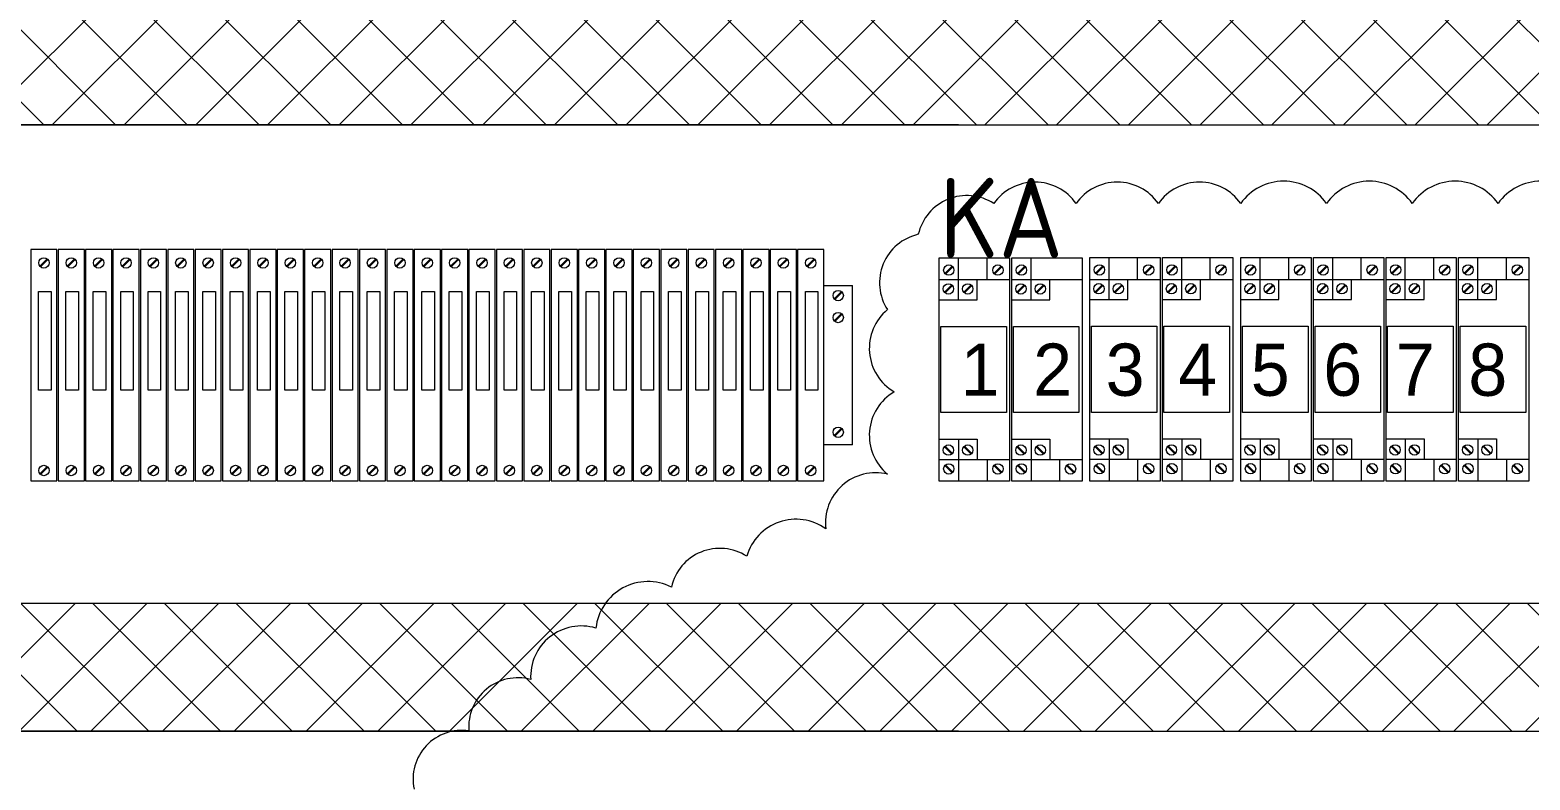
# Model space of a CAD drawing. Header units: millimetres. Extents: x 32626 to 72822, y 60047 to 123188.
# Drawn here: x 39020.7 to 39302.3, y 69217.9 to 69358.9 of the extents above; entities that cross this region are included whole.
import ezdxf

# ---------------------------------------------------------------- set-up
doc = ezdxf.new("R2010")
doc.units = ezdxf.units.MM
doc.header["$LTSCALE"] = 10
doc.layers.add('1轮廓实线层', color=7, linetype='Continuous', lineweight=18)
doc.layers.add('6文字层', color=3, linetype='Continuous', lineweight=18)
doc.styles.get("Standard").update_dxf_attribs({"font": 'isocp.shx', "width": 0.707, "bigfont": 'hztxt.shx'})
doc.styles.add('样式 1', font='SIMYOU.TTF', dxfattribs={"width": 0.75})

msp = doc.modelspace()

# ---------------------------------------------------------------- hatches: boundary and pattern name
at = {"layer": '1轮廓实线层'}
h = msp.add_hatch(dxfattribs=at)
h.set_pattern_fill('ANSI37', color=256, scale=3, style=0)
h.set_pattern_definition([(45, (7301.284, 2082.644), (-6.7351921, 6.7351921), []), (135, (7301.284, 2082.644), (-6.7351921, -6.7351921), [])])
h.paths.add_polyline_path([(38725.51, 69101.35), (38725.51, 69496.47), (39458.98, 69496.47), (39458.98, 69101.35)])
h.paths.add_polyline_path([(38748.93, 69473.08), (39435.56, 69473.08), (39435.56, 69365.07), (38748.93, 69365.07)], flags=16)
h.paths.add_polyline_path([(38748.91, 69341.07), (39435.58, 69341.07), (39435.58, 69251.07), (38748.91, 69251.07)], flags=16)
h.paths.add_polyline_path([(38748.91, 69227.07), (39435.58, 69227.07), (39435.58, 69125.35), (38748.91, 69125.35)], flags=16)

# ---------------------------------------------------------------- linework, layer by layer
for p, q in [((39194.98, 69341.07), (38748.91, 69341.07)), ((38748.91, 69341.07), (39435.58, 69341.07)), ((39194.98, 69251.07), (38748.91, 69251.07)), ((39435.58, 69251.07), (38748.91, 69251.07)), ((39194.98, 69227.07), (38748.91, 69227.07)), ((38748.91, 69227.07), (39435.58, 69227.07))]:
    msp.add_line(p, q, dxfattribs=at)
at = {"layer": '1轮廓实线层', "lineweight": 13}
for p, q in [((39025.72, 69317.63), (39020.8, 69317.63)), ((39020.8, 69317.63), (39020.8, 69274.13)), ((39025.72, 69274.13), (39025.72, 69317.63)), ((39030.86, 69317.63), (39025.94, 69317.63)), ((39025.94, 69317.63), (39025.94, 69274.13)), ((39030.86, 69274.13), (39030.86, 69317.63)), ((39036, 69317.63), (39031.08, 69317.63)), ((39031.08, 69317.63), (39031.08, 69274.13)), ((39036, 69274.13), (39036, 69317.63)), ((39041.14, 69317.63), (39036.22, 69317.63)), ((39036.22, 69317.63), (39036.22, 69274.13)), ((39041.14, 69274.13), (39041.14, 69317.63)), ((39046.29, 69317.63), (39041.37, 69317.63)), ((39041.37, 69317.63), (39041.37, 69274.13)), ((39046.29, 69274.13), (39046.29, 69317.63)), ((39051.43, 69317.63), (39046.51, 69317.63)), ((39046.51, 69317.63), (39046.51, 69274.13)), ((39051.43, 69274.13), (39051.43, 69317.63)), ((39056.57, 69317.63), (39051.65, 69317.63)), ((39051.65, 69317.63), (39051.65, 69274.13)), ((39056.57, 69274.13), (39056.57, 69317.63)), ((39061.71, 69317.63), (39056.79, 69317.63)), ((39056.79, 69317.63), (39056.79, 69274.13)), ((39061.71, 69274.13), (39061.71, 69317.63)), ((39066.86, 69317.63), (39061.94, 69317.63)), ((39061.94, 69317.63), (39061.94, 69274.13)), ((39066.86, 69274.13), (39066.86, 69317.63)), ((39072, 69317.63), (39067.08, 69317.63)), ((39067.08, 69317.63), (39067.08, 69274.13)), ((39072, 69274.13), (39072, 69317.63)), ((39077.14, 69317.63), (39072.22, 69317.63)), ((39072.22, 69317.63), (39072.22, 69274.13)), ((39077.14, 69274.13), (39077.14, 69317.63)), ((39082.28, 69317.63), (39077.36, 69317.63)), ((39077.36, 69317.63), (39077.36, 69274.13)), ((39082.28, 69274.13), (39082.28, 69317.63)), ((39087.42, 69317.63), (39082.5, 69317.63)), ((39082.5, 69317.63), (39082.5, 69274.13)), ((39087.42, 69274.13), (39087.42, 69317.63)), ((39092.57, 69317.63), (39087.65, 69317.63)), ((39087.65, 69317.63), (39087.65, 69274.13)), ((39092.57, 69274.13), (39092.57, 69317.63)), ((39097.71, 69317.63), (39092.79, 69317.63)), ((39092.79, 69317.63), (39092.79, 69274.13)), ((39097.71, 69274.13), (39097.71, 69317.63)), ((39102.85, 69317.63), (39097.93, 69317.63)), ((39097.93, 69317.63), (39097.93, 69274.13)), ((39102.85, 69274.13), (39102.85, 69317.63)), ((39107.99, 69317.63), (39103.07, 69317.63)), ((39103.07, 69317.63), (39103.07, 69274.13)), ((39107.99, 69274.13), (39107.99, 69317.63)), ((39113.14, 69317.63), (39108.22, 69317.63)), ((39108.22, 69317.63), (39108.22, 69274.13)), ((39113.14, 69274.13), (39113.14, 69317.63)), ((39118.28, 69317.63), (39113.36, 69317.63)), ((39113.36, 69317.63), (39113.36, 69274.13)), ((39118.28, 69274.13), (39118.28, 69317.63)), ((39123.43, 69317.63), (39118.51, 69317.63)), ((39118.51, 69317.63), (39118.51, 69274.13)), ((39123.43, 69274.13), (39123.43, 69317.63)), ((39128.58, 69317.63), (39123.66, 69317.63)), ((39123.66, 69317.63), (39123.66, 69274.13)), ((39128.58, 69274.13), (39128.58, 69317.63)), ((39133.72, 69317.63), (39128.8, 69317.63)), ((39128.8, 69317.63), (39128.8, 69274.13)), ((39133.72, 69274.13), (39133.72, 69317.63)), ((39138.86, 69317.63), (39133.94, 69317.63)), ((39133.94, 69317.63), (39133.94, 69274.13)), ((39138.86, 69274.13), (39138.86, 69317.63)), ((39144, 69317.63), (39139.08, 69317.63)), ((39139.08, 69317.63), (39139.08, 69274.13)), ((39144, 69274.13), (39144, 69317.63)), ((39149.15, 69317.63), (39144.23, 69317.63)), ((39144.23, 69317.63), (39144.23, 69274.13)), ((39149.15, 69274.13), (39149.15, 69317.63)), ((39154.29, 69317.63), (39149.37, 69317.63)), ((39149.37, 69317.63), (39149.37, 69274.13)), ((39154.29, 69274.13), (39154.29, 69317.63)), ((39159.43, 69317.63), (39154.51, 69317.63)), ((39154.51, 69317.63), (39154.51, 69274.13)), ((39159.43, 69274.13), (39159.43, 69317.63)), ((39164.57, 69317.63), (39159.65, 69317.63)), ((39159.65, 69317.63), (39159.65, 69274.13)), ((39164.57, 69274.13), (39164.57, 69317.63)), ((39169.71, 69317.63), (39164.79, 69317.63)), ((39164.79, 69317.63), (39164.79, 69274.13)), ((39169.71, 69274.13), (39169.71, 69317.63)), ((39022.51, 69314.48), (39023.89, 69315.85)), ((39022.63, 69314.35), (39024.01, 69315.73)), ((39027.65, 69314.48), (39029.03, 69315.85)), ((39027.77, 69314.35), (39029.15, 69315.73)), ((39032.79, 69314.48), (39034.17, 69315.85)), ((39032.91, 69314.35), (39034.29, 69315.73)), ((39037.93, 69314.48), (39039.31, 69315.85)), ((39038.06, 69314.35), (39039.43, 69315.73)), ((39043.08, 69314.48), (39044.46, 69315.85)), ((39043.2, 69314.35), (39044.58, 69315.73)), ((39048.22, 69314.48), (39049.6, 69315.85)), ((39048.34, 69314.35), (39049.72, 69315.73)), ((39053.36, 69314.48), (39054.74, 69315.85)), ((39053.48, 69314.35), (39054.86, 69315.73)), ((39058.5, 69314.48), (39059.88, 69315.85)), ((39058.62, 69314.35), (39060, 69315.73)), ((39063.65, 69314.48), (39065.02, 69315.85)), ((39063.77, 69314.35), (39065.15, 69315.73)), ((39068.79, 69314.48), (39070.17, 69315.85)), ((39068.91, 69314.35), (39070.29, 69315.73)), ((39073.93, 69314.48), (39075.31, 69315.85)), ((39074.05, 69314.35), (39075.43, 69315.73)), ((39079.07, 69314.48), (39080.45, 69315.85)), ((39079.19, 69314.35), (39080.57, 69315.73)), ((39084.21, 69314.48), (39085.59, 69315.85)), ((39084.34, 69314.35), (39085.71, 69315.73)), ((39089.36, 69314.48), (39090.74, 69315.85)), ((39089.48, 69314.35), (39090.86, 69315.73)), ((39094.5, 69314.48), (39095.88, 69315.85)), ((39094.62, 69314.35), (39096, 69315.73)), ((39099.64, 69314.48), (39101.02, 69315.85)), ((39099.76, 69314.35), (39101.14, 69315.73)), ((39104.78, 69314.48), (39106.16, 69315.85)), ((39104.9, 69314.35), (39106.28, 69315.73)), ((39109.93, 69314.48), (39111.3, 69315.85)), ((39110.05, 69314.35), (39111.43, 69315.73)), ((39115.07, 69314.48), (39116.45, 69315.85)), ((39115.19, 69314.35), (39116.57, 69315.73)), ((39120.22, 69314.48), (39121.6, 69315.85)), ((39120.35, 69314.35), (39121.72, 69315.73)), ((39125.37, 69314.48), (39126.75, 69315.85)), ((39125.49, 69314.35), (39126.87, 69315.73)), ((39130.51, 69314.48), (39131.89, 69315.85)), ((39130.63, 69314.35), (39132.01, 69315.73)), ((39135.65, 69314.48), (39137.03, 69315.85)), ((39135.77, 69314.35), (39137.15, 69315.73)), ((39140.79, 69314.48), (39142.17, 69315.85)), ((39140.91, 69314.35), (39142.29, 69315.73)), ((39145.94, 69314.48), (39147.31, 69315.85)), ((39146.06, 69314.35), (39147.44, 69315.73)), ((39151.08, 69314.48), (39152.46, 69315.85)), ((39151.2, 69314.35), (39152.58, 69315.73)), ((39156.22, 69314.48), (39157.6, 69315.85)), ((39156.34, 69314.35), (39157.72, 69315.73)), ((39161.36, 69314.48), (39162.74, 69315.85)), ((39161.48, 69314.35), (39162.86, 69315.73)), ((39166.51, 69314.48), (39167.88, 69315.85)), ((39166.63, 69314.35), (39168, 69315.73)), ((39191.4, 69316.06), (39204.6, 69316.06)), ((39191.4, 69274.06), (39191.4, 69316.06)), ((39192.44, 69313.12), (39193.81, 69314.5)), ((39192.56, 69313), (39193.94, 69314.38)), ((39195.02, 69312.65), (39195.02, 69316.06)), ((39200.36, 69311.96), (39200.36, 69316.06)), ((39201.66, 69313.12), (39203.04, 69314.5)), ((39201.78, 69313), (39203.16, 69314.38)), ((39204.6, 69316.06), (39204.6, 69274.06)), ((39205.02, 69316.06), (39218.22, 69316.06)), ((39205.02, 69274.06), (39205.02, 69316.06)), ((39206.06, 69313.12), (39207.43, 69314.5)), ((39206.18, 69313), (39207.56, 69314.38)), ((39208.64, 69312.65), (39208.64, 69316.06)), ((39218.22, 69316.06), (39218.22, 69274.06)), ((39219.67, 69316.1), (39232.87, 69316.1)), ((39219.67, 69274.1), (39219.67, 69316.1)), ((39220.71, 69313.15), (39222.09, 69314.53)), ((39220.83, 69313.03), (39222.21, 69314.41)), ((39223.29, 69312.68), (39223.29, 69316.1)), ((39228.64, 69311.99), (39228.64, 69316.1)), ((39229.94, 69313.15), (39231.32, 69314.53)), ((39230.06, 69313.03), (39231.44, 69314.41)), ((39232.87, 69316.1), (39232.87, 69274.1)), ((39233.29, 69316.1), (39246.49, 69316.1)), ((39233.29, 69274.1), (39233.29, 69316.1)), ((39234.33, 69313.15), (39235.71, 69314.53)), ((39234.45, 69313.03), (39235.83, 69314.41)), ((39236.91, 69312.68), (39236.91, 69316.1)), ((39242.26, 69311.99), (39242.26, 69316.1)), ((39243.56, 69313.15), (39244.94, 69314.53)), ((39243.68, 69313.03), (39245.06, 69314.41)), ((39246.49, 69316.1), (39246.49, 69274.1)), ((39248.04, 69316.1), (39261.24, 69316.1)), ((39248.04, 69274.1), (39248.04, 69316.1)), ((39249.08, 69313.15), (39250.46, 69314.53)), ((39249.2, 69313.03), (39250.58, 69314.41)), ((39251.66, 69312.68), (39251.66, 69316.1)), ((39257.01, 69311.99), (39257.01, 69316.1)), ((39258.31, 69313.15), (39259.69, 69314.53)), ((39258.43, 69313.03), (39259.81, 69314.41)), ((39261.24, 69316.1), (39261.24, 69274.1)), ((39261.66, 69316.1), (39274.86, 69316.1)), ((39261.66, 69274.1), (39261.66, 69316.1)), ((39262.7, 69313.15), (39264.08, 69314.53)), ((39262.82, 69313.03), (39264.2, 69314.41)), ((39265.28, 69312.68), (39265.28, 69316.1)), ((39270.63, 69311.99), (39270.63, 69316.1)), ((39271.93, 69313.15), (39273.31, 69314.53)), ((39272.05, 69313.03), (39273.43, 69314.41)), ((39274.86, 69316.1), (39274.86, 69274.1)), ((39275.28, 69316.1), (39288.48, 69316.1)), ((39275.28, 69274.1), (39275.28, 69316.1)), ((39276.32, 69313.15), (39277.7, 69314.53)), ((39276.44, 69313.03), (39277.82, 69314.41)), ((39278.9, 69312.68), (39278.9, 69316.1)), ((39284.25, 69311.99), (39284.25, 69316.1)), ((39285.55, 69313.15), (39286.93, 69314.53)), ((39285.67, 69313.03), (39287.05, 69314.41)), ((39288.48, 69316.1), (39288.48, 69274.1)), ((39288.9, 69316.1), (39302.1, 69316.1)), ((39288.9, 69274.1), (39288.9, 69316.1)), ((39289.94, 69313.15), (39291.32, 69314.53)), ((39290.06, 69313.03), (39291.44, 69314.41)), ((39292.52, 69312.68), (39292.52, 69316.1)), ((39297.87, 69311.99), (39297.87, 69316.1)), ((39299.17, 69313.15), (39300.55, 69314.53)), ((39299.29, 69313.03), (39300.67, 69314.41)), ((39302.1, 69316.1), (39302.1, 69274.1)), ((39191.4, 69311.96), (39204.6, 69311.96)), ((39195.02, 69308.15), (39195.02, 69312.65)), ((39198.52, 69308.15), (39198.52, 69311.96)), ((39205.02, 69311.96), (39218.22, 69311.96)), ((39208.64, 69308.15), (39208.64, 69312.65)), ((39212.14, 69308.15), (39212.14, 69311.96)), ((39219.67, 69311.99), (39232.87, 69311.99)), ((39223.29, 69308.19), (39223.29, 69312.68)), ((39226.8, 69308.19), (39226.8, 69311.99)), ((39233.29, 69311.99), (39246.49, 69311.99)), ((39236.91, 69308.19), (39236.91, 69312.68)), ((39240.42, 69308.19), (39240.42, 69311.99)), ((39248.04, 69311.99), (39261.24, 69311.99)), ((39251.66, 69308.19), (39251.66, 69312.68)), ((39255.17, 69308.19), (39255.17, 69311.99)), ((39261.66, 69311.99), (39274.86, 69311.99)), ((39265.28, 69308.19), (39265.28, 69312.68)), ((39268.79, 69308.19), (39268.79, 69311.99)), ((39275.28, 69311.99), (39288.48, 69311.99)), ((39278.9, 69308.19), (39278.9, 69312.68)), ((39282.41, 69308.19), (39282.41, 69311.99)), ((39288.9, 69311.99), (39302.1, 69311.99)), ((39292.52, 69308.19), (39292.52, 69312.68)), ((39296.03, 69308.19), (39296.03, 69311.99)), ((39169.71, 69310.88), (39175.11, 69310.88)), ((39169.71, 69280.88), (39169.71, 69310.88)), ((39171.67, 69308.32), (39173.04, 69309.7)), ((39171.79, 69308.2), (39173.16, 69309.58)), ((39175.11, 69280.88), (39175.11, 69310.88)), ((39192.35, 69309.58), (39193.73, 69310.96)), ((39192.47, 69309.46), (39193.85, 69310.83)), ((39195.98, 69309.58), (39197.36, 69310.96)), ((39196.1, 69309.46), (39197.48, 69310.83)), ((39205.97, 69309.58), (39207.35, 69310.96)), ((39206.09, 69309.46), (39207.47, 69310.83)), ((39209.6, 69309.58), (39210.98, 69310.96)), ((39209.72, 69309.46), (39211.1, 69310.83)), ((39220.62, 69309.61), (39222, 69310.99)), ((39220.74, 69309.49), (39222.12, 69310.87)), ((39224.26, 69309.61), (39225.64, 69310.99)), ((39224.38, 69309.49), (39225.76, 69310.87)), ((39234.24, 69309.61), (39235.62, 69310.99)), ((39234.36, 69309.49), (39235.74, 69310.87)), ((39237.88, 69309.61), (39239.26, 69310.99)), ((39238, 69309.49), (39239.38, 69310.87)), ((39248.99, 69309.61), (39250.37, 69310.99)), ((39249.11, 69309.49), (39250.49, 69310.87)), ((39252.63, 69309.61), (39254.01, 69310.99)), ((39252.75, 69309.49), (39254.13, 69310.87)), ((39262.61, 69309.61), (39263.99, 69310.99)), ((39262.74, 69309.49), (39264.11, 69310.87)), ((39266.25, 69309.61), (39267.63, 69310.99)), ((39266.37, 69309.49), (39267.75, 69310.87)), ((39276.23, 69309.61), (39277.61, 69310.99)), ((39276.36, 69309.49), (39277.73, 69310.87)), ((39279.87, 69309.61), (39281.25, 69310.99)), ((39279.99, 69309.49), (39281.37, 69310.87)), ((39289.85, 69309.61), (39291.23, 69310.99)), ((39289.98, 69309.49), (39291.35, 69310.87)), ((39293.49, 69309.61), (39294.87, 69310.99)), ((39293.61, 69309.49), (39294.99, 69310.87)), ((39191.4, 69308.15), (39198.52, 69308.15)), ((39205.02, 69308.15), (39212.14, 69308.15)), ((39219.67, 69308.19), (39226.8, 69308.19)), ((39233.29, 69308.19), (39240.42, 69308.19)), ((39248.04, 69308.19), (39255.17, 69308.19)), ((39261.66, 69308.19), (39268.79, 69308.19)), ((39275.28, 69308.19), (39282.41, 69308.19)), ((39288.9, 69308.19), (39296.03, 69308.19)), ((39171.67, 69304.2), (39173.04, 69305.58)), ((39171.79, 69304.08), (39173.16, 69305.46)), ((39171.67, 69282.63), (39173.04, 69284.01)), ((39171.79, 69282.51), (39173.16, 69283.89)), ((39175.11, 69280.88), (39169.71, 69280.88)), ((39191.4, 69281.97), (39198.52, 69281.97)), ((39192.35, 69280.55), (39193.73, 69279.17)), ((39192.47, 69280.67), (39193.85, 69279.29)), ((39195.02, 69281.97), (39195.02, 69277.47)), ((39195.98, 69280.55), (39197.36, 69279.17)), ((39196.1, 69280.67), (39197.48, 69279.29)), ((39198.52, 69281.97), (39198.52, 69278.16)), ((39205.02, 69281.97), (39212.14, 69281.97)), ((39205.97, 69280.55), (39207.35, 69279.17)), ((39206.09, 69280.67), (39207.47, 69279.29)), ((39208.64, 69281.97), (39208.64, 69277.47)), ((39209.6, 69280.55), (39210.98, 69279.17)), ((39209.72, 69280.67), (39211.1, 69279.29)), ((39212.14, 69281.97), (39212.14, 69278.16)), ((39219.67, 69282), (39226.8, 69282)), ((39220.62, 69280.58), (39222, 69279.2)), ((39220.74, 69280.7), (39222.12, 69279.32)), ((39223.29, 69282), (39223.29, 69277.51)), ((39224.26, 69280.58), (39225.64, 69279.2)), ((39224.38, 69280.7), (39225.76, 69279.32)), ((39226.8, 69282), (39226.8, 69278.2)), ((39233.29, 69282), (39240.42, 69282)), ((39234.24, 69280.58), (39235.62, 69279.2)), ((39234.36, 69280.7), (39235.74, 69279.32)), ((39236.91, 69282), (39236.91, 69277.51)), ((39237.88, 69280.58), (39239.26, 69279.2)), ((39238, 69280.7), (39239.38, 69279.32)), ((39240.42, 69282), (39240.42, 69278.2)), ((39248.04, 69282), (39255.17, 69282)), ((39248.99, 69280.58), (39250.37, 69279.2)), ((39249.11, 69280.7), (39250.49, 69279.32)), ((39251.66, 69282), (39251.66, 69277.51)), ((39252.63, 69280.58), (39254.01, 69279.2)), ((39252.75, 69280.7), (39254.13, 69279.32)), ((39255.17, 69282), (39255.17, 69278.2)), ((39261.66, 69282), (39268.79, 69282)), ((39262.61, 69280.58), (39263.99, 69279.2)), ((39262.74, 69280.7), (39264.11, 69279.32)), ((39265.28, 69282), (39265.28, 69277.51)), ((39266.25, 69280.58), (39267.63, 69279.2)), ((39266.37, 69280.7), (39267.75, 69279.32)), ((39268.79, 69282), (39268.79, 69278.2)), ((39275.28, 69282), (39282.41, 69282)), ((39276.23, 69280.58), (39277.61, 69279.2)), ((39276.36, 69280.7), (39277.73, 69279.32)), ((39278.9, 69282), (39278.9, 69277.51)), ((39279.87, 69280.58), (39281.25, 69279.2)), ((39279.99, 69280.7), (39281.37, 69279.32)), ((39282.41, 69282), (39282.41, 69278.2)), ((39288.9, 69282), (39296.03, 69282)), ((39289.85, 69280.58), (39291.23, 69279.2)), ((39289.98, 69280.7), (39291.35, 69279.32)), ((39292.52, 69282), (39292.52, 69277.51)), ((39293.49, 69280.58), (39294.87, 69279.2)), ((39293.61, 69280.7), (39294.99, 69279.32)), ((39296.03, 69282), (39296.03, 69278.2)), ((39191.4, 69278.16), (39204.6, 69278.16)), ((39200.36, 69278.16), (39200.36, 69274.06)), ((39205.02, 69278.16), (39218.22, 69278.16)), ((39213.98, 69278.16), (39213.98, 69274.06)), ((39219.67, 69278.2), (39232.87, 69278.2)), ((39228.64, 69278.2), (39228.64, 69274.1)), ((39233.29, 69278.2), (39246.49, 69278.2)), ((39242.26, 69278.2), (39242.26, 69274.1)), ((39248.04, 69278.2), (39261.24, 69278.2)), ((39257.01, 69278.2), (39257.01, 69274.1)), ((39261.66, 69278.2), (39274.86, 69278.2)), ((39270.63, 69278.2), (39270.63, 69274.1)), ((39275.28, 69278.2), (39288.48, 69278.2)), ((39284.25, 69278.2), (39284.25, 69274.1)), ((39288.9, 69278.2), (39302.1, 69278.2)), ((39297.87, 69278.2), (39297.87, 69274.1)), ((39022.51, 69275.45), (39023.89, 69276.83)), ((39022.63, 69275.33), (39024.01, 69276.71)), ((39027.65, 69275.45), (39029.03, 69276.83)), ((39027.77, 69275.33), (39029.15, 69276.71)), ((39032.79, 69275.45), (39034.17, 69276.83)), ((39032.91, 69275.33), (39034.29, 69276.71)), ((39037.93, 69275.45), (39039.31, 69276.83)), ((39038.06, 69275.33), (39039.43, 69276.71)), ((39043.08, 69275.45), (39044.46, 69276.83)), ((39043.2, 69275.33), (39044.58, 69276.71)), ((39048.22, 69275.45), (39049.6, 69276.83)), ((39048.34, 69275.33), (39049.72, 69276.71)), ((39053.36, 69275.45), (39054.74, 69276.83)), ((39053.48, 69275.33), (39054.86, 69276.71)), ((39058.5, 69275.45), (39059.88, 69276.83)), ((39058.62, 69275.33), (39060, 69276.71)), ((39063.65, 69275.45), (39065.02, 69276.83)), ((39063.77, 69275.33), (39065.15, 69276.71)), ((39068.79, 69275.45), (39070.17, 69276.83)), ((39068.91, 69275.33), (39070.29, 69276.71)), ((39073.93, 69275.45), (39075.31, 69276.83)), ((39074.05, 69275.33), (39075.43, 69276.71)), ((39079.07, 69275.45), (39080.45, 69276.83)), ((39079.19, 69275.33), (39080.57, 69276.71)), ((39084.21, 69275.45), (39085.59, 69276.83)), ((39084.34, 69275.33), (39085.71, 69276.71)), ((39089.36, 69275.45), (39090.74, 69276.83)), ((39089.48, 69275.33), (39090.86, 69276.71)), ((39094.5, 69275.45), (39095.88, 69276.83)), ((39094.62, 69275.33), (39096, 69276.71)), ((39099.64, 69275.45), (39101.02, 69276.83)), ((39099.76, 69275.33), (39101.14, 69276.71)), ((39104.78, 69275.45), (39106.16, 69276.83)), ((39104.9, 69275.33), (39106.28, 69276.71)), ((39109.93, 69275.45), (39111.3, 69276.83)), ((39110.05, 69275.33), (39111.43, 69276.71)), ((39115.07, 69275.45), (39116.45, 69276.83)), ((39115.19, 69275.33), (39116.57, 69276.71)), ((39120.22, 69275.45), (39121.6, 69276.83)), ((39120.35, 69275.33), (39121.72, 69276.71)), ((39125.37, 69275.45), (39126.75, 69276.83)), ((39125.49, 69275.33), (39126.87, 69276.71)), ((39130.51, 69275.45), (39131.89, 69276.83)), ((39130.63, 69275.33), (39132.01, 69276.71)), ((39135.65, 69275.45), (39137.03, 69276.83)), ((39135.77, 69275.33), (39137.15, 69276.71)), ((39140.79, 69275.45), (39142.17, 69276.83)), ((39140.91, 69275.33), (39142.29, 69276.71)), ((39145.94, 69275.45), (39147.31, 69276.83)), ((39146.06, 69275.33), (39147.44, 69276.71)), ((39151.08, 69275.45), (39152.46, 69276.83)), ((39151.2, 69275.33), (39152.58, 69276.71)), ((39156.22, 69275.45), (39157.6, 69276.83)), ((39156.34, 69275.33), (39157.72, 69276.71)), ((39161.36, 69275.45), (39162.74, 69276.83)), ((39161.48, 69275.33), (39162.86, 69276.71)), ((39166.51, 69275.45), (39167.88, 69276.83)), ((39166.63, 69275.33), (39168, 69276.71)), ((39192.44, 69277.01), (39193.81, 69275.63)), ((39192.56, 69277.13), (39193.94, 69275.75)), ((39195.02, 69277.47), (39195.02, 69274.06)), ((39201.66, 69277.01), (39203.04, 69275.63)), ((39201.78, 69277.13), (39203.16, 69275.75)), ((39206.06, 69277.01), (39207.43, 69275.63)), ((39206.18, 69277.13), (39207.56, 69275.75)), ((39208.64, 69277.47), (39208.64, 69274.06)), ((39215.28, 69277.01), (39216.66, 69275.63)), ((39215.4, 69277.13), (39216.78, 69275.75)), ((39220.71, 69277.04), (39222.09, 69275.66)), ((39220.83, 69277.16), (39222.21, 69275.78)), ((39223.29, 69277.51), (39223.29, 69274.1)), ((39229.94, 69277.04), (39231.32, 69275.66)), ((39230.06, 69277.16), (39231.44, 69275.78)), ((39234.33, 69277.04), (39235.71, 69275.66)), ((39234.45, 69277.16), (39235.83, 69275.78)), ((39236.91, 69277.51), (39236.91, 69274.1)), ((39243.56, 69277.04), (39244.94, 69275.66)), ((39243.68, 69277.16), (39245.06, 69275.78)), ((39249.08, 69277.04), (39250.46, 69275.66)), ((39249.2, 69277.16), (39250.58, 69275.78)), ((39251.66, 69277.51), (39251.66, 69274.1)), ((39258.31, 69277.04), (39259.69, 69275.66)), ((39258.43, 69277.16), (39259.81, 69275.78)), ((39262.7, 69277.04), (39264.08, 69275.66)), ((39262.82, 69277.16), (39264.2, 69275.78)), ((39265.28, 69277.51), (39265.28, 69274.1)), ((39271.93, 69277.04), (39273.31, 69275.66)), ((39272.05, 69277.16), (39273.43, 69275.78)), ((39276.32, 69277.04), (39277.7, 69275.66)), ((39276.44, 69277.16), (39277.82, 69275.78)), ((39278.9, 69277.51), (39278.9, 69274.1)), ((39285.55, 69277.04), (39286.93, 69275.66)), ((39285.67, 69277.16), (39287.05, 69275.78)), ((39289.94, 69277.04), (39291.32, 69275.66)), ((39290.06, 69277.16), (39291.44, 69275.78)), ((39292.52, 69277.51), (39292.52, 69274.1)), ((39299.17, 69277.04), (39300.55, 69275.66)), ((39299.29, 69277.16), (39300.67, 69275.78)), ((39020.8, 69274.13), (39025.72, 69274.13)), ((39025.94, 69274.13), (39030.86, 69274.13)), ((39031.08, 69274.13), (39036, 69274.13)), ((39036.22, 69274.13), (39041.14, 69274.13)), ((39041.37, 69274.13), (39046.29, 69274.13)), ((39046.51, 69274.13), (39051.43, 69274.13)), ((39051.65, 69274.13), (39056.57, 69274.13)), ((39056.79, 69274.13), (39061.71, 69274.13)), ((39061.94, 69274.13), (39066.86, 69274.13)), ((39067.08, 69274.13), (39072, 69274.13)), ((39072.22, 69274.13), (39077.14, 69274.13)), ((39077.36, 69274.13), (39082.28, 69274.13)), ((39082.5, 69274.13), (39087.42, 69274.13)), ((39087.65, 69274.13), (39092.57, 69274.13)), ((39092.79, 69274.13), (39097.71, 69274.13)), ((39097.93, 69274.13), (39102.85, 69274.13)), ((39103.07, 69274.13), (39107.99, 69274.13)), ((39108.22, 69274.13), (39113.14, 69274.13)), ((39113.36, 69274.13), (39118.28, 69274.13)), ((39118.51, 69274.13), (39123.43, 69274.13)), ((39123.66, 69274.13), (39128.58, 69274.13)), ((39128.8, 69274.13), (39133.72, 69274.13)), ((39133.94, 69274.13), (39138.86, 69274.13)), ((39139.08, 69274.13), (39144, 69274.13)), ((39144.23, 69274.13), (39149.15, 69274.13)), ((39149.37, 69274.13), (39154.29, 69274.13)), ((39154.51, 69274.13), (39159.43, 69274.13)), ((39159.65, 69274.13), (39164.57, 69274.13)), ((39164.79, 69274.13), (39169.71, 69274.13)), ((39204.6, 69274.06), (39191.4, 69274.06)), ((39218.22, 69274.06), (39205.02, 69274.06)), ((39232.87, 69274.1), (39219.67, 69274.1)), ((39246.49, 69274.1), (39233.29, 69274.1)), ((39261.24, 69274.1), (39248.04, 69274.1)), ((39274.86, 69274.1), (39261.66, 69274.1)), ((39288.48, 69274.1), (39275.28, 69274.1)), ((39302.1, 69274.1), (39288.9, 69274.1))]:
    msp.add_line(p, q, dxfattribs=at)
at = {"layer": '1轮廓实线层', "color": 1}
msp.add_lwpolyline([(39312.42, 69326.26, 0.520567), (39296.32, 69326.26, 0.520567), (39296.32, 69326.26, 0.520567), (39280.21, 69326.26, 0.520567), (39280.21, 69326.26, 0.520567), (39264.11, 69326.26, 0.520567), (39264.11, 69326.26, 0.520567), (39248, 69326.26, 0.520567), (39248, 69326.26, 0.520567), (39232.54, 69326.26, 0.520567), (39232.54, 69326.26, 0.520567), (39217.09, 69326.26, 0.520567), (39217.09, 69326.26, 0.520567), (39201.63, 69326.26, 0.520567), (39201.63, 69326.26, 0.520567), (39187.45, 69320.47, 0.520567), (39187.45, 69320.47, 0.520567), (39181.66, 69306.31, 0.520567), (39181.66, 69306.31, 0.520567), (39182.95, 69290.86, 0.520567), (39182.95, 69290.86, 0.520567), (39181.66, 69275.41, 0.520567), (39181.66, 69275.41, 0.520567), (39170.06, 69265.11, 0.520567), (39170.06, 69265.11, 0.520567), (39155.25, 69259.96, 0.520567), (39155.25, 69259.96, 0.520567), (39141.08, 69254.17, 0.520567), (39141.08, 69254.17, 0.520567), (39126.91, 69246.45, 0.520567), (39126.91, 69246.45, 0.520567), (39114.67, 69236.79, 0.520567), (39114.67, 69236.79, 0.520567), (39103.07, 69227.14, 0.520567), (39103.07, 69227.14, 0.520567), (39092.77, 69216.19, 0.520567)], format="xyb", dxfattribs=at)
at = {"layer": '1轮廓实线层', "lineweight": 13}
for points in [[(39022.25, 69309.74), (39024.62, 69309.74), (39024.62, 69291.17), (39022.25, 69291.17)], [(39027.39, 69309.74), (39029.76, 69309.74), (39029.76, 69291.17), (39027.39, 69291.17)], [(39032.53, 69309.74), (39034.9, 69309.74), (39034.9, 69291.17), (39032.53, 69291.17)], [(39037.68, 69309.74), (39040.04, 69309.74), (39040.04, 69291.17), (39037.68, 69291.17)], [(39042.82, 69309.74), (39045.18, 69309.74), (39045.18, 69291.17), (39042.82, 69291.17)], [(39047.96, 69309.74), (39050.33, 69309.74), (39050.33, 69291.17), (39047.96, 69291.17)], [(39053.1, 69309.74), (39055.47, 69309.74), (39055.47, 69291.17), (39053.1, 69291.17)], [(39058.24, 69309.74), (39060.61, 69309.74), (39060.61, 69291.17), (39058.24, 69291.17)], [(39063.39, 69309.74), (39065.75, 69309.74), (39065.75, 69291.17), (39063.39, 69291.17)], [(39068.53, 69309.74), (39070.9, 69309.74), (39070.9, 69291.17), (39068.53, 69291.17)], [(39073.67, 69309.74), (39076.04, 69309.74), (39076.04, 69291.17), (39073.67, 69291.17)], [(39078.81, 69309.74), (39081.18, 69309.74), (39081.18, 69291.17), (39078.81, 69291.17)], [(39083.96, 69309.74), (39086.32, 69309.74), (39086.32, 69291.17), (39083.96, 69291.17)], [(39089.1, 69309.74), (39091.46, 69309.74), (39091.46, 69291.17), (39089.1, 69291.17)], [(39094.24, 69309.74), (39096.61, 69309.74), (39096.61, 69291.17), (39094.24, 69291.17)], [(39099.38, 69309.74), (39101.75, 69309.74), (39101.75, 69291.17), (39099.38, 69291.17)], [(39104.52, 69309.74), (39106.89, 69309.74), (39106.89, 69291.17), (39104.52, 69291.17)], [(39109.67, 69309.74), (39112.03, 69309.74), (39112.03, 69291.17), (39109.67, 69291.17)], [(39114.81, 69309.74), (39117.18, 69309.74), (39117.18, 69291.17), (39114.81, 69291.17)], [(39119.97, 69309.74), (39122.33, 69309.74), (39122.33, 69291.17), (39119.97, 69291.17)], [(39125.11, 69309.74), (39127.47, 69309.74), (39127.47, 69291.17), (39125.11, 69291.17)], [(39130.25, 69309.74), (39132.62, 69309.74), (39132.62, 69291.17), (39130.25, 69291.17)], [(39135.39, 69309.74), (39137.76, 69309.74), (39137.76, 69291.17), (39135.39, 69291.17)], [(39140.53, 69309.74), (39142.9, 69309.74), (39142.9, 69291.17), (39140.53, 69291.17)], [(39145.68, 69309.74), (39148.04, 69309.74), (39148.04, 69291.17), (39145.68, 69291.17)], [(39150.82, 69309.74), (39153.19, 69309.74), (39153.19, 69291.17), (39150.82, 69291.17)], [(39155.96, 69309.74), (39158.33, 69309.74), (39158.33, 69291.17), (39155.96, 69291.17)], [(39161.1, 69309.74), (39163.47, 69309.74), (39163.47, 69291.17), (39161.1, 69291.17)], [(39166.25, 69309.74), (39168.61, 69309.74), (39168.61, 69291.17), (39166.25, 69291.17)], [(39191.69, 69303.17), (39203.99, 69303.17), (39203.99, 69286.95), (39191.69, 69286.95)], [(39205.31, 69303.17), (39217.61, 69303.17), (39217.61, 69286.95), (39205.31, 69286.95)], [(39219.96, 69303.2), (39232.27, 69303.2), (39232.27, 69286.99), (39219.96, 69286.99)], [(39233.58, 69303.2), (39245.89, 69303.2), (39245.89, 69286.99), (39233.58, 69286.99)], [(39248.33, 69303.2), (39260.64, 69303.2), (39260.64, 69286.99), (39248.33, 69286.99)], [(39261.95, 69303.2), (39274.26, 69303.2), (39274.26, 69286.99), (39261.95, 69286.99)], [(39275.57, 69303.2), (39287.88, 69303.2), (39287.88, 69286.99), (39275.57, 69286.99)], [(39289.2, 69303.2), (39301.5, 69303.2), (39301.5, 69286.99), (39289.2, 69286.99)]]:
    msp.add_lwpolyline(points, close=True, dxfattribs=at)
for centre in [(39023.26, 69315.1), (39028.4, 69315.1), (39033.54, 69315.1), (39038.68, 69315.1), (39043.83, 69315.1), (39048.97, 69315.1), (39054.11, 69315.1), (39059.25, 69315.1), (39064.4, 69315.1), (39069.54, 69315.1), (39074.68, 69315.1), (39079.82, 69315.1), (39084.96, 69315.1), (39090.11, 69315.1), (39095.25, 69315.1), (39100.39, 69315.1), (39105.53, 69315.1), (39110.68, 69315.1), (39115.82, 69315.1), (39120.97, 69315.1), (39126.12, 69315.1), (39131.26, 69315.1), (39136.4, 69315.1), (39141.54, 69315.1), (39146.69, 69315.1), (39151.83, 69315.1), (39156.97, 69315.1), (39162.11, 69315.1), (39167.25, 69315.1), (39193.18, 69313.75), (39202.41, 69313.75), (39206.81, 69313.75), (39221.46, 69313.78), (39230.69, 69313.78), (39235.08, 69313.78), (39244.31, 69313.78), (39249.83, 69313.78), (39259.06, 69313.78), (39263.45, 69313.78), (39272.68, 69313.78), (39277.07, 69313.78), (39286.3, 69313.78), (39290.69, 69313.78), (39299.92, 69313.78), (39172.41, 69308.95), (39193.1, 69310.21), (39196.73, 69310.21), (39206.72, 69310.21), (39210.35, 69310.21), (39221.37, 69310.24), (39225.01, 69310.24), (39234.99, 69310.24), (39238.63, 69310.24), (39249.74, 69310.24), (39253.38, 69310.24), (39263.36, 69310.24), (39267, 69310.24), (39276.98, 69310.24), (39280.62, 69310.24), (39290.6, 69310.24), (39294.24, 69310.24), (39172.41, 69304.83), (39172.41, 69283.26), (39193.1, 69279.92), (39196.73, 69279.92), (39206.72, 69279.92), (39210.35, 69279.92), (39221.37, 69279.95), (39225.01, 69279.95), (39234.99, 69279.95), (39238.63, 69279.95), (39249.74, 69279.95), (39253.38, 69279.95), (39263.36, 69279.95), (39267, 69279.95), (39276.98, 69279.95), (39280.62, 69279.95), (39290.6, 69279.95), (39294.24, 69279.95), (39023.26, 69276.08), (39028.4, 69276.08), (39033.54, 69276.08), (39038.68, 69276.08), (39043.83, 69276.08), (39048.97, 69276.08), (39054.11, 69276.08), (39059.25, 69276.08), (39064.4, 69276.08), (39069.54, 69276.08), (39074.68, 69276.08), (39079.82, 69276.08), (39084.96, 69276.08), (39090.11, 69276.08), (39095.25, 69276.08), (39100.39, 69276.08), (39105.53, 69276.08), (39110.68, 69276.08), (39115.82, 69276.08), (39120.97, 69276.08), (39126.12, 69276.08), (39131.26, 69276.08), (39136.4, 69276.08), (39141.54, 69276.08), (39146.69, 69276.08), (39151.83, 69276.08), (39156.97, 69276.08), (39162.11, 69276.08), (39167.25, 69276.08), (39193.18, 69276.38), (39202.41, 69276.38), (39206.81, 69276.38), (39216.03, 69276.38), (39221.46, 69276.41), (39230.69, 69276.41), (39235.08, 69276.41), (39244.31, 69276.41), (39249.83, 69276.41), (39259.06, 69276.41), (39263.45, 69276.41), (39272.68, 69276.41), (39277.07, 69276.41), (39286.3, 69276.41), (39290.69, 69276.41), (39299.92, 69276.41)]:
    msp.add_circle(centre, 0.975, dxfattribs=at)

# ---------------------------------------------------------------- texts
at = {"layer": '6文字层'}
msp.add_text('KA', height=15, dxfattribs=at).set_placement((39191.4, 69316.06))
at = {"layer": '6文字层', "style": '样式 1'}
for s, p in [('1', (39195.4, 69290.12)), ('2', (39209.02, 69290.12)), ('3', (39222.64, 69290.12)), ('4', (39236.26, 69290.12)), ('5', (39249.88, 69290.12)), ('6', (39263.5, 69290.12)), ('7', (39277.12, 69290.12)), ('8', (39290.74, 69290.12))]:
    msp.add_text(s, height=9.82, dxfattribs=at).set_placement(p)

doc.saveas('drawing.dxf')
